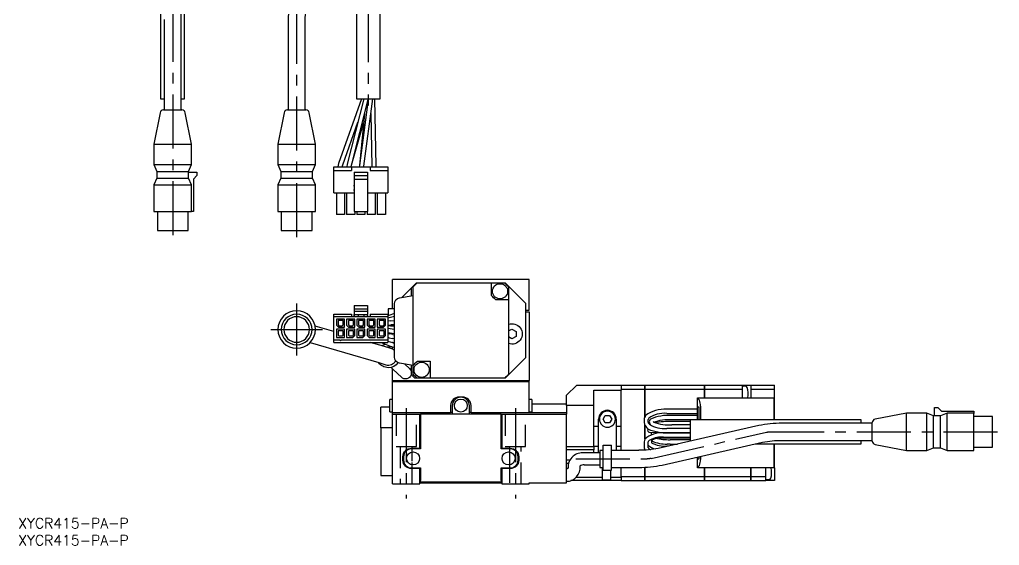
# Model space of a CAD drawing. Extents: x -2 to 587, y -8 to 338.
# Drawn here: x 0.4 to 287.8, y -8 to 146.2 of the extents above; entities that cross this region are included whole.
import ezdxf

# ---------------------------------------------------------------- set-up
doc = ezdxf.new("R2010")
doc.units = 0
doc.header["$LTSCALE"] = 0.5
doc.linetypes.add('CENTER', pattern=[50.8, 31.75, -6.35, 6.35, -6.35])
doc.linetypes.add('DASHED', pattern=[19.05, 12.7, -6.35])
for name, color, linetype in [('MSM_CENTER', 1, 'CENTER'), ('MSM_CONTINUOUS', 7, 'CONTINUOUS'), ('MSM_DASHED', 4, 'DASHED'), ('MSM_PART_NUMBER', 7, 'CONTINUOUS')]:
    doc.layers.add(name, color=color, linetype=linetype)
doc.styles.get("Standard").update_dxf_attribs({"font": 'txt.shx', "height": 3, "bigfont": 'bigfont.shx'})

msp = doc.modelspace()

# ---------------------------------------------------------------- linework, layer by layer
at = {"layer": 'MSM_CENTER'}
for p, q in [((102.68, 174.97), (102.68, 120.97)), ((81.67, 47.7), (81.67, 62.9)), ((74.07, 55.3), (89.27, 55.3)), ((113.83, 32.25), (113.83, 5.74)), ((145.83, 32.25), (145.83, 5.74))]:
    msp.add_line(p, q, dxfattribs=at)
at = {"layer": 'MSM_CENTER', "extrusion": (0, 0, -1)}
for p, q in [((45.3, 149.61), (45.3, 82.37)), ((81.67, 82.37), (81.67, 147.97)), ((185.63, 17.49), (219.49, 25.18)), ((220.59, 25.3), (287.83, 25.3)), ((163.57, 17.37), (184.52, 17.37))]:
    msp.add_line(p, q, dxfattribs=at)
for centre, start, end in [((-220.59, 20.3), 77.2111, 90), ((-184.52, 22.37), 257.2111, 270)]:
    msp.add_arc(centre, 5, start, end, dxfattribs=at)
at = {"layer": 'MSM_CONTINUOUS'}
for p, q in [((48.77, 122.97), (48.77, 172.97)), ((99.18, 172.97), (99.18, 122.97)), ((106.18, 122.97), (106.18, 172.97)), ((41.77, 153.95), (41.77, 122.97)), ((42.8, 146.15), (42.8, 119.67)), ((47.8, 119.67), (47.8, 146.15)), ((79.17, 146.15), (79.17, 119.67)), ((84.17, 119.67), (84.17, 146.15)), ((41.77, 122.97), (42.8, 122.97)), ((47.8, 122.97), (48.77, 122.97)), ((100.69, 122.97), (93.96, 104.01)), ((101.36, 122.97), (96.5, 103.73)), ((97.76, 103.41), (102.65, 122.75)), ((99.18, 122.97), (106.18, 122.97)), ((102.65, 122.75), (100.08, 103.38)), ((101.37, 103.21), (103.99, 122.97)), ((102.65, 122.75), (102.69, 122.97)), ((105.03, 103.15), (104.63, 122.97)), ((41.61, 118.86), (39.8, 109.67)), ((42.59, 119.67), (45.3, 119.67)), ((45.3, 119.67), (48.01, 119.67)), ((50.8, 109.67), (48.99, 118.86)), ((77.98, 118.86), (76.17, 109.67)), ((78.96, 119.67), (84.38, 119.67)), ((87.17, 109.67), (85.37, 118.86)), ((101.59, 118.55), (100.07, 103.38)), ((103.42, 118.67), (103.73, 103.12)), ((95.19, 103.57), (99.61, 116.04)), ((97.8, 103.46), (101.31, 115.79)), ((39.8, 109.67), (45.3, 109.67)), ((39.8, 109.67), (39.8, 103.67)), ((45.3, 109.67), (50.8, 109.67)), ((50.8, 103.67), (50.8, 109.67)), ((76.17, 109.67), (87.17, 109.67)), ((76.17, 109.67), (76.17, 103.67)), ((87.17, 103.67), (87.17, 109.67)), ((39.8, 103.67), (45.3, 103.67)), ((39.8, 103.67), (40.65, 101.67)), ((45.3, 103.67), (50.8, 103.67)), ((49.95, 101.67), (50.8, 103.67)), ((76.17, 103.67), (87.17, 103.67)), ((76.17, 103.67), (77.02, 101.67)), ((86.32, 101.67), (87.17, 103.67)), ((93.96, 104.01), (93.7, 102.97)), ((93.96, 104), (93.7, 102.96)), ((93.96, 104.01), (93.96, 104)), ((95.02, 102.97), (95.19, 103.57)), ((95.18, 103.57), (95.19, 103.57)), ((96.5, 103.73), (96.37, 102.96)), ((40.65, 101.67), (45.3, 101.67)), ((40.65, 101.67), (40.65, 99.67)), ((45.3, 101.67), (49.95, 101.67)), ((49.95, 99.67), (49.95, 101.67)), ((49.95, 101.42), (52.38, 101.42)), ((52.38, 101.42), (52.38, 100.42)), ((77.02, 101.67), (86.32, 101.67)), ((77.02, 101.67), (77.02, 99.67)), ((86.32, 99.67), (86.32, 101.67)), ((92.58, 102.97), (97.78, 102.97)), ((92.58, 102.25), (92.58, 102.97)), ((92.58, 101.95), (92.58, 102.25)), ((92.58, 101.95), (97.78, 101.95)), ((92.58, 95.32), (92.58, 101.95)), ((97.68, 102.97), (97.76, 103.41)), ((97.69, 102.97), (97.8, 103.46)), ((97.78, 102.97), (97.78, 102.25)), ((97.78, 102.97), (103.24, 102.97)), ((97.78, 102.25), (97.78, 101.95)), ((98.58, 101.42), (102.44, 101.42)), ((98.58, 101.42), (98.58, 100.42)), ((100.08, 103.38), (100.04, 102.97)), ((100.07, 103.38), (100.04, 102.97)), ((101.34, 102.97), (101.37, 103.21)), ((102.44, 101.42), (102.44, 100.42)), ((103.24, 102.97), (108.43, 102.97)), ((103.24, 102.97), (103.24, 102.25)), ((103.24, 102.25), (103.24, 101.95)), ((103.24, 101.95), (108.43, 101.95)), ((103.73, 103.12), (103.73, 102.97)), ((105.03, 102.97), (105.03, 103.15)), ((105.03, 103.08), (105.03, 103.15)), ((105.03, 102.97), (105.03, 103.08)), ((108.43, 102.97), (108.43, 102.25)), ((108.43, 102.25), (108.43, 101.95)), ((108.43, 101.95), (108.43, 95.32)), ((40.65, 99.67), (39.8, 97.67)), ((40.65, 99.67), (45.3, 99.67)), ((45.3, 99.67), (49.95, 99.67)), ((50.8, 97.67), (49.95, 99.67)), ((52.38, 100.42), (51.36, 99.4)), ((51.36, 99.4), (51.36, 89.86)), ((77.02, 99.67), (76.17, 97.67)), ((77.02, 99.67), (86.32, 99.67)), ((87.17, 97.67), (86.32, 99.67)), ((98.58, 100.42), (102.44, 100.42)), ((98.58, 100.42), (98.58, 99.4)), ((98.58, 99.4), (102.44, 99.4)), ((98.58, 99.4), (98.58, 89.86)), ((102.44, 100.42), (102.44, 99.4)), ((102.44, 99.4), (102.44, 89.86)), ((39.8, 97.67), (45.3, 97.67)), ((39.8, 97.67), (39.8, 89.87)), ((45.3, 97.67), (50.8, 97.67)), ((50.8, 89.87), (50.8, 97.67)), ((76.17, 97.67), (87.17, 97.67)), ((76.17, 97.67), (76.17, 89.87)), ((87.17, 89.87), (87.17, 97.67)), ((92.58, 95.32), (98.58, 95.32)), ((93.31, 95.32), (93.31, 88.97)), ((95.71, 95.32), (95.71, 88.97)), ((96.31, 95.32), (96.31, 88.97)), ((98.58, 97.42), (98.33, 97.42)), ((98.33, 96.27), (98.58, 96.27)), ((102.69, 97.42), (102.44, 97.42)), ((102.44, 96.27), (102.69, 96.27)), ((102.44, 95.32), (108.43, 95.32)), ((104.71, 95.32), (104.71, 88.97)), ((105.31, 95.32), (105.31, 88.97)), ((107.71, 95.32), (107.71, 88.97)), ((39.8, 89.87), (45.3, 89.87)), ((40.8, 89.87), (40.8, 84.37)), ((45.3, 89.87), (50.8, 89.87)), ((49.8, 84.37), (49.8, 89.87)), ((50.66, 89.86), (50.65, 89.87)), ((51.36, 89.86), (50.66, 89.86)), ((76.17, 89.87), (87.17, 89.87)), ((77.17, 89.87), (77.17, 84.37)), ((86.17, 84.37), (86.17, 89.87)), ((98.58, 89.86), (102.44, 89.86)), ((98.71, 89.86), (98.71, 88.97)), ((99.31, 89.86), (99.31, 88.97)), ((101.71, 89.86), (101.71, 88.97)), ((102.31, 89.86), (102.31, 88.97)), ((95.71, 88.97), (93.31, 88.97)), ((98.71, 88.97), (96.31, 88.97)), ((101.71, 88.97), (99.31, 88.97)), ((104.71, 88.97), (102.31, 88.97)), ((107.71, 88.97), (105.31, 88.97)), ((40.8, 84.37), (45.3, 84.37)), ((45.3, 84.37), (49.8, 84.37)), ((77.17, 84.37), (86.17, 84.37)), ((109.83, 61.35), (109.83, 70)), ((149.83, 70), (109.83, 70)), ((116.83, 69), (115.33, 67.5)), ((116.83, 69), (116.99, 69)), ((116.99, 69), (138.83, 69)), ((138.83, 65.25), (138.83, 69)), ((138.83, 69), (142.68, 69)), ((142.68, 69), (142.83, 69)), ((148.83, 63), (142.83, 69)), ((149.83, 61), (149.83, 70)), ((112.55, 64.72), (115.33, 67.5)), ((115.33, 65.21), (115.33, 67.5)), ((115.83, 44.75), (115.83, 67.85)), ((143.83, 67.85), (143.83, 64)), ((111.82, 64.59), (115.83, 65.3)), ((143.83, 64), (140.08, 64)), ((143.83, 64), (143.83, 42.16)), ((98.58, 62.38), (102.44, 62.38)), ((98.58, 62.38), (98.58, 61.36)), ((98.58, 61.36), (98.58, 60.66)), ((98.58, 61.36), (102.44, 61.36)), ((98.58, 60.66), (98.58, 59.66)), ((98.58, 60.66), (102.44, 60.66)), ((102.44, 62.38), (102.44, 61.36)), ((102.44, 61.36), (102.44, 60.66)), ((102.44, 60.66), (102.44, 59.66)), ((108.53, 61.35), (108.53, 59.34)), ((110.33, 61.35), (108.53, 61.35)), ((110.33, 47.18), (110.33, 62.82)), ((148.83, 63), (148.83, 47)), ((148.83, 61), (149.83, 61)), ((148.83, 60.5), (149.83, 60.5)), ((149.83, 60.5), (149.83, 40.3)), ((92.58, 59.81), (97.78, 59.81)), ((92.58, 59.51), (92.58, 59.81)), ((92.58, 59.1), (92.58, 59.51)), ((92.58, 52.24), (92.58, 59.1)), ((92.58, 59.1), (108.43, 59.1)), ((93.31, 58.37), (93.31, 56.57)), ((95.71, 58.37), (93.31, 58.37)), ((93.83, 57.92), (93.83, 56.67)), ((95.3, 57.92), (93.83, 57.92)), ((95.3, 56.67), (95.3, 57.92)), ((95.71, 55.97), (95.71, 58.37)), ((96.31, 58.37), (96.31, 56.57)), ((98.71, 58.37), (96.31, 58.37)), ((96.83, 57.92), (96.83, 56.67)), ((98.3, 57.92), (96.83, 57.92)), ((97.78, 59.81), (97.78, 59.51)), ((97.78, 59.51), (97.78, 59.1)), ((98.3, 56.67), (98.3, 57.92)), ((98.58, 59.66), (102.44, 59.66)), ((98.58, 59.38), (98.58, 59.66)), ((98.58, 59.38), (98.58, 59.35)), ((98.71, 55.97), (98.71, 58.37)), ((99.31, 58.37), (99.31, 56.57)), ((101.71, 58.37), (99.31, 58.37)), ((99.69, 59.66), (99.69, 59.38)), ((99.69, 59.38), (99.69, 59.1)), ((99.83, 57.92), (99.83, 56.67)), ((101.3, 57.92), (99.83, 57.92)), ((101.3, 56.67), (101.3, 57.92)), ((101.34, 59.66), (101.34, 59.38)), ((101.34, 59.38), (101.34, 59.1)), ((101.71, 55.97), (101.71, 58.37)), ((102.31, 58.37), (102.31, 56.57)), ((104.71, 58.37), (102.31, 58.37)), ((102.44, 59.38), (102.44, 59.66)), ((102.44, 59.38), (102.44, 59.35)), ((102.83, 57.92), (102.83, 56.67)), ((104.3, 57.92), (102.83, 57.92)), ((103.24, 59.81), (108.43, 59.81)), ((103.24, 59.81), (103.24, 59.51)), ((103.24, 59.51), (103.24, 59.1)), ((104.3, 56.67), (104.3, 57.92)), ((104.71, 55.97), (104.71, 58.37)), ((107.71, 58.37), (105.31, 58.37)), ((105.31, 58.37), (105.31, 55.97)), ((105.83, 57.92), (105.83, 56.67)), ((107.3, 57.92), (105.83, 57.92)), ((107.3, 56.67), (107.3, 57.92)), ((107.71, 56.57), (107.71, 58.37)), ((108.43, 59.81), (108.43, 59.51)), ((108.43, 59.51), (108.43, 59.1)), ((108.92, 59.51), (108.43, 59.3)), ((108.43, 58.75), (110.33, 59.17)), ((108.43, 59.1), (108.43, 52.24)), ((109.21, 57.84), (108.43, 57.78)), ((108.92, 59.51), (110.33, 60.1)), ((109.21, 57.84), (110.31, 57.94)), ((92.58, 54.69), (87.08, 56.31)), ((93.31, 56.57), (93.91, 55.97)), ((93.31, 55.37), (93.31, 52.97)), ((95.71, 55.37), (93.31, 55.37)), ((93.83, 56.67), (94.08, 56.42)), ((93.83, 54.92), (93.83, 53.67)), ((95.3, 54.92), (93.83, 54.92)), ((93.91, 55.97), (95.71, 55.97)), ((94.08, 56.42), (95.05, 56.42)), ((95.05, 56.42), (95.3, 56.67)), ((95.3, 53.67), (95.3, 54.92)), ((95.71, 52.97), (95.71, 55.37)), ((96.31, 56.57), (96.91, 55.97)), ((98.71, 55.37), (96.31, 55.37)), ((96.31, 55.37), (96.31, 52.97)), ((96.83, 56.67), (97.08, 56.42)), ((96.83, 54.92), (96.83, 53.67)), ((98.3, 54.92), (96.83, 54.92)), ((96.91, 55.97), (98.71, 55.97)), ((97.08, 56.42), (98.05, 56.42)), ((98.05, 56.42), (98.3, 56.67)), ((98.3, 53.67), (98.3, 54.92)), ((98.71, 53.57), (98.71, 55.37)), ((99.31, 56.57), (99.91, 55.97)), ((99.31, 55.37), (99.31, 52.97)), ((101.71, 55.37), (99.31, 55.37)), ((99.83, 56.67), (100.08, 56.42)), ((99.83, 54.92), (99.83, 53.67)), ((101.3, 54.92), (99.83, 54.92)), ((99.91, 55.97), (101.71, 55.97)), ((100.08, 56.42), (101.05, 56.42)), ((101.05, 56.42), (101.3, 56.67)), ((101.3, 53.67), (101.3, 54.92)), ((101.71, 53.57), (101.71, 55.37)), ((102.31, 56.57), (102.91, 55.97)), ((102.31, 55.37), (102.31, 53.57)), ((104.71, 55.37), (102.31, 55.37)), ((102.83, 56.67), (103.08, 56.42)), ((102.83, 54.92), (102.83, 53.67)), ((104.3, 54.92), (102.83, 54.92)), ((102.91, 55.97), (104.71, 55.97)), ((103.08, 56.42), (104.05, 56.42)), ((104.05, 56.42), (104.3, 56.67)), ((104.3, 53.67), (104.3, 54.92)), ((104.71, 52.97), (104.71, 55.37)), ((105.31, 55.97), (107.11, 55.97)), ((105.31, 55.37), (105.31, 52.97)), ((107.71, 55.37), (105.31, 55.37)), ((105.83, 56.67), (106.08, 56.42)), ((105.83, 54.92), (105.83, 53.67)), ((107.3, 54.92), (105.83, 54.92)), ((106.08, 56.42), (107.05, 56.42)), ((107.05, 56.42), (107.3, 56.67)), ((107.71, 56.57), (107.11, 55.97)), ((107.3, 53.67), (107.3, 54.92)), ((107.71, 53.57), (107.71, 55.37)), ((108.43, 56.57), (109.31, 56.65)), ((109.17, 56.39), (108.43, 56.37)), ((110.33, 55.34), (108.43, 55.61)), ((109.17, 56.39), (110.33, 56.41)), ((110.33, 56.73), (109.31, 56.65)), ((109.35, 56.65), (110.33, 56.65)), ((109.83, 56.4), (109.83, 56.65)), ((143.83, 54.87), (144.83, 55.44)), ((144.83, 55.44), (146.08, 54.72)), ((146.08, 54.72), (146.08, 53.28)), ((92.58, 52.24), (94.36, 52.24)), ((92.58, 51.83), (92.58, 52.24)), ((92.58, 51.53), (92.58, 51.83)), ((93.31, 52.97), (95.71, 52.97)), ((93.83, 53.67), (94.08, 53.42)), ((94.08, 53.42), (95.05, 53.42)), ((94.36, 52.14), (94.36, 52.24)), ((94.66, 52.24), (108.43, 52.24)), ((94.66, 52.24), (94.66, 52.14)), ((95.05, 53.42), (95.3, 53.67)), ((96.31, 52.97), (98.11, 52.97)), ((96.83, 53.67), (97.08, 53.42)), ((97.08, 53.42), (98.05, 53.42)), ((98.05, 53.42), (98.3, 53.67)), ((98.11, 52.97), (98.71, 53.57)), ((99.31, 52.97), (101.11, 52.97)), ((99.83, 53.67), (100.08, 53.42)), ((100.08, 53.42), (101.05, 53.42)), ((101.05, 53.42), (101.3, 53.67)), ((101.11, 52.97), (101.71, 53.57)), ((102.91, 52.97), (102.31, 53.57)), ((102.83, 53.67), (103.08, 53.42)), ((102.91, 52.97), (104.71, 52.97)), ((103.08, 53.42), (104.05, 53.42)), ((104.05, 53.42), (104.3, 53.67)), ((105.31, 52.97), (107.11, 52.97)), ((105.83, 53.67), (106.08, 53.42)), ((106.08, 53.42), (107.05, 53.42)), ((107.05, 53.42), (107.3, 53.67)), ((107.11, 52.97), (107.71, 53.57)), ((108.43, 54.4), (110.33, 54.12)), ((108.43, 54.11), (109.01, 54)), ((108.78, 52.82), (108.43, 52.89)), ((108.43, 52.24), (108.43, 51.83)), ((108.43, 51.88), (109.74, 51.46)), ((108.43, 51.83), (108.43, 51.53)), ((108.78, 52.82), (109.66, 52.65)), ((109.88, 53.83), (109.01, 54)), ((110.36, 52.52), (109.66, 52.65)), ((109.83, 53.84), (109.83, 54.2)), ((109.88, 53.83), (110.33, 53.74)), ((144.83, 52.56), (143.83, 53.13)), ((146.08, 53.28), (144.83, 52.56)), ((85.66, 51.52), (105.74, 45.59)), ((92.58, 51.53), (108.43, 51.53)), ((107.16, 50.39), (103.28, 51.53)), ((106.48, 51.53), (109.85, 50.1)), ((109.27, 49.77), (107.16, 50.39)), ((109.61, 50.2), (108.34, 50.09)), ((110.31, 51.21), (109.7, 51.47)), ((110.33, 51.27), (109.74, 51.46)), ((109.83, 51.41), (109.83, 51.43)), ((109.83, 49.52), (109.83, 50.11)), ((110.33, 49.9), (109.85, 50.1)), ((110.2, 51.26), (110.33, 51.27)), ((117.08, 46), (120.83, 46)), ((120.83, 46), (120.83, 41)), ((142.83, 41), (148.83, 47)), ((105.74, 45.59), (107.85, 44.97)), ((109.81, 43.75), (109.35, 44.19)), ((109.81, 43.75), (109.98, 43.59)), ((109.83, 40.3), (109.83, 43.73)), ((109.98, 43.59), (112.38, 41.3)), ((115.83, 44.7), (111.82, 45.41)), ((114.8, 43.83), (113.44, 45.12)), ((115.33, 42), (115.33, 44.79)), ((115.83, 44.75), (115.83, 44.7)), ((115.83, 42.15), (115.83, 44.7)), ((109.83, 40.3), (149.83, 40.3)), ((109.83, 40), (109.83, 40.3)), ((115.33, 42.25), (115.28, 42.01)), ((115.33, 42), (116.33, 41)), ((116.99, 41), (116.33, 41)), ((120.83, 41), (116.99, 41)), ((117.83, 40), (117.83, 40.3)), ((142.68, 41), (120.83, 41)), ((141.83, 40), (141.83, 40.3)), ((142.83, 41), (142.68, 41)), ((149.83, 40), (149.83, 40.3)), ((117.83, 40), (109.83, 40)), ((109.83, 31), (109.83, 40)), ((117.83, 40), (109.83, 40)), ((141.83, 40), (117.83, 40)), ((149.83, 40), (141.83, 40)), ((149.83, 40), (141.83, 40)), ((149.83, 31), (149.83, 40)), ((160.83, 36), (163.83, 39)), ((163.83, 39), (176.83, 39)), ((168.83, 37.5), (176.83, 37.5)), ((168.83, 33), (168.83, 37.5)), ((176.83, 39), (176.83, 37.5)), ((176.83, 39), (183.82, 39)), ((176.83, 37.85), (183.82, 37.85)), ((176.83, 26.96), (176.83, 37.5)), ((183.82, 37.85), (183.82, 39)), ((183.83, 38.99), (183.82, 38.99)), ((183.83, 37.85), (183.82, 37.85)), ((183.82, 29.71), (183.82, 37.85)), ((183.83, 39), (183.83, 37.85)), ((183.83, 39), (201.32, 39)), ((183.83, 37.85), (201.32, 37.85)), ((183.83, 37.85), (183.83, 29.73)), ((201.32, 37.85), (201.32, 39)), ((201.33, 38.99), (201.32, 38.99)), ((201.32, 35.3), (201.32, 37.85)), ((201.33, 37.85), (201.32, 37.85)), ((201.33, 39), (201.33, 37.85)), ((201.33, 39), (212.43, 39)), ((201.33, 37.85), (212.43, 37.85)), ((201.33, 37.85), (201.33, 35.3)), ((212.43, 37.85), (212.43, 39)), ((212.43, 39), (214.93, 39)), ((212.43, 35.3), (212.43, 37.85)), ((213.42, 38.66), (212.65, 38.73)), ((214.93, 38.99), (214.93, 35.3)), ((214.94, 39), (221.83, 39)), ((214.94, 39), (214.94, 37.85)), ((214.94, 37.85), (221.83, 37.85)), ((214.94, 37.85), (214.94, 35.3)), ((221.83, 37.85), (221.83, 39)), ((221.83, 28.77), (221.83, 37.85)), ((108.98, 31.2), (108.98, 34.8)), ((109.83, 34.8), (108.98, 34.8)), ((130.33, 35.5), (129.33, 35.5)), ((150.68, 34.8), (149.83, 34.8)), ((150.68, 34.8), (150.68, 33)), ((160.83, 33), (160.83, 36)), ((199.23, 35.19), (199.23, 35.3)), ((199.23, 35.3), (201.32, 35.3)), ((199.23, 32.6), (199.23, 35.19)), ((199.23, 35.19), (199.83, 34.59)), ((201.32, 35.3), (201.33, 35.3)), ((201.33, 35.3), (212.43, 35.3)), ((212.43, 35.3), (214.94, 35.3)), ((214.94, 35.3), (221.73, 35.3)), ((221.73, 34.59), (221.73, 35.3)), ((221.73, 32.82), (221.73, 34.59)), ((108.98, 32.5), (106.33, 32.5)), ((106.33, 26.49), (106.33, 32.5)), ((126.83, 33), (126.83, 31)), ((127.33, 32.95), (127.33, 30.5)), ((132.33, 30.5), (132.33, 32.95)), ((132.83, 31), (132.83, 33)), ((150.68, 33.5), (160.83, 33.5)), ((150.68, 33), (150.68, 31.2)), ((168.83, 33), (160.83, 33)), ((160.83, 33), (160.83, 30.5)), ((168.83, 21), (168.83, 33)), ((199.23, 31.9), (190.23, 31.9)), ((199.23, 28.77), (199.23, 32.6)), ((199.23, 32.6), (199.62, 32.6)), ((199.62, 32.6), (199.62, 28.77)), ((200.1, 32.82), (200.1, 28.77)), ((221.73, 28.77), (221.73, 32.82)), ((268.78, 29.95), (268.78, 32.38)), ((268.78, 32.38), (269.78, 32.38)), ((269.78, 32.38), (270.8, 31.36)), ((108.98, 31.2), (109.83, 31.2)), ((109.83, 31), (126.83, 31)), ((109.83, 30.5), (109.83, 31)), ((109.83, 10), (109.83, 30.5)), ((109.83, 30.5), (117.83, 30.5)), ((117.83, 20.5), (117.83, 30.5)), ((117.83, 30.5), (118.03, 30.5)), ((118.03, 30.5), (118.03, 20.3)), ((141.63, 30.5), (118.03, 30.5)), ((127.33, 31), (126.83, 31)), ((132.83, 31), (132.33, 31)), ((132.83, 31), (149.83, 31)), ((141.63, 20.3), (141.63, 30.5)), ((141.63, 30.5), (141.83, 30.5)), ((141.83, 30.5), (141.83, 20.5)), ((141.83, 30.5), (160.83, 30.5)), ((149.83, 31.2), (150.68, 31.2)), ((149.83, 31), (160.83, 31)), ((160.83, 10.3), (160.83, 30.5)), ((170.23, 19.12), (170.23, 29)), ((171.56, 29), (172.2, 30.1)), ((172.2, 27.9), (171.56, 29)), ((172.2, 30.1), (173.47, 30.1)), ((173.47, 30.1), (174.1, 29)), ((174.1, 29), (173.47, 27.9)), ((175.43, 29), (175.43, 19.87)), ((183.63, 28.95), (183.63, 28)), ((184.83, 28), (184.83, 28.95)), ((190.23, 30.7), (199.23, 30.7)), ((199.23, 30.1), (191.71, 30.1)), ((191.71, 28.9), (199.23, 28.9)), ((197.23, 22.58), (197.23, 28.77)), ((247.23, 28.77), (197.23, 28.77)), ((197.23, 22.58), (197.23, 28.77)), ((247.23, 27.8), (247.23, 28.77)), ((260.53, 30.8), (251.34, 28.99)), ((260.53, 25.3), (260.53, 30.8)), ((266.53, 30.8), (260.53, 30.8)), ((266.53, 25.3), (266.53, 30.8)), ((268.53, 29.95), (266.53, 30.8)), ((268.53, 25.3), (268.53, 29.95)), ((270.53, 29.95), (268.53, 29.95)), ((272.53, 30.8), (270.53, 29.95)), ((270.53, 25.3), (270.53, 29.95)), ((270.8, 31.36), (280.34, 31.36)), ((272.53, 25.3), (272.53, 30.8)), ((280.33, 30.8), (272.53, 30.8)), ((280.33, 25.3), (280.33, 30.8)), ((280.34, 30.66), (280.33, 30.65)), ((285.83, 29.8), (280.33, 29.8)), ((280.34, 31.36), (280.34, 30.66)), ((285.83, 25.3), (285.83, 29.8)), ((106.33, 26.49), (106.33, 12.5)), ((109.83, 26.49), (106.33, 26.49)), ((168.83, 26.96), (170.23, 26.96)), ((173.47, 27.9), (172.2, 27.9)), ((175.43, 26.96), (176.83, 26.96)), ((176.83, 26.83), (176.83, 26.96)), ((176.83, 21.17), (176.83, 26.83)), ((183.82, 23.1), (183.82, 27.35)), ((183.83, 27.32), (183.83, 23.12)), ((184.67, 25.99), (184.63, 25.79)), ((184.79, 26.17), (184.67, 25.99)), ((185.15, 27.96), (185.17, 27.92)), ((185.17, 27.92), (185.24, 27.72)), ((217.24, 27.12), (187.77, 20.43)), ((197.23, 26.25), (190.23, 26.25)), ((197.23, 28.3), (191.69, 28.3)), ((191.81, 27.35), (191.77, 27.35)), ((197.23, 27.35), (191.79, 27.35)), ((250.53, 27.8), (224.05, 27.8)), ((250.53, 25.3), (250.53, 28.01)), ((184.63, 25.79), (184.63, 25.76)), ((184.63, 25.79), (184.63, 25.79)), ((184.63, 25.76), (184.63, 25.75)), ((185.2, 25.15), (190.23, 25.05)), ((185.63, 25.15), (185.63, 24.67)), ((185.63, 24.67), (185.63, 24.64)), ((185.63, 24.64), (185.69, 24.39)), ((187.95, 23.58), (190.23, 23.5)), ((189.23, 23.75), (188.75, 23.76)), ((197.23, 24.95), (189.23, 24.95)), ((189.23, 23.75), (197.23, 23.75)), ((190.23, 25.05), (197.23, 25.05)), ((190.23, 23.5), (197.23, 23.5)), ((250.53, 22.59), (250.53, 25.3)), ((260.53, 19.8), (260.53, 25.3)), ((266.53, 19.8), (266.53, 25.3)), ((268.53, 20.65), (268.53, 25.3)), ((270.53, 20.65), (270.53, 25.3)), ((272.53, 19.8), (272.53, 25.3)), ((280.33, 19.8), (280.33, 25.3)), ((285.83, 20.8), (285.83, 25.3)), ((115.33, 20.5), (117.83, 20.5)), ((118.03, 20.3), (115.33, 20.3)), ((117.83, 20.5), (117.83, 20.3)), ((144.33, 20.3), (141.63, 20.3)), ((141.83, 20.5), (144.33, 20.5)), ((141.83, 20.3), (141.83, 20.5)), ((160.83, 21), (168.83, 21)), ((170.23, 21.04), (168.83, 21.04)), ((168.83, 21), (168.83, 20)), ((171.58, 21.34), (174.08, 21.34)), ((171.58, 21.09), (171.58, 21.34)), ((171.58, 14.1), (171.58, 21.09)), ((174.08, 21.09), (174.08, 21.34)), ((174.08, 14.1), (174.08, 21.09)), ((176.83, 21.04), (175.43, 21.04)), ((176.83, 21.04), (176.83, 21.17)), ((176.83, 19.87), (176.83, 21.04)), ((183.63, 22.4), (183.63, 20.65)), ((184.83, 20.65), (184.83, 22.4)), ((185.83, 22.79), (185.83, 22.82)), ((185.83, 22.06), (185.83, 22.79)), ((188.88, 15.55), (218.34, 22.24)), ((190.73, 21.1), (190.23, 21.1)), ((197.23, 22.9), (191.23, 22.9)), ((191.23, 21.7), (193.37, 21.7)), ((216.26, 21.77), (247.23, 21.77)), ((221.73, 17.18), (221.73, 21.77)), ((221.83, 14.75), (221.83, 21.77)), ((224.05, 22.8), (250.53, 22.8)), ((247.23, 21.77), (247.23, 22.8)), ((251.34, 21.61), (260.53, 19.8)), ((266.53, 19.8), (268.53, 20.65)), ((268.53, 20.65), (270.53, 20.65)), ((270.53, 20.65), (272.53, 19.8)), ((280.33, 20.8), (285.83, 20.8)), ((112.83, 17), (112.83, 18)), ((113.03, 18), (113.03, 17)), ((146.63, 17), (146.63, 18)), ((146.83, 18), (146.83, 17)), ((168.83, 20), (160.83, 20)), ((170.58, 19.12), (166.02, 19.12)), ((168.83, 19.12), (168.83, 20)), ((170.58, 19.87), (170.58, 14.87)), ((171.58, 19.87), (170.58, 19.87)), ((182.07, 19.87), (174.08, 19.87)), ((183.82, 19.91), (183.82, 19.95)), ((183.82, 19.91), (183.82, 19.95)), ((183.83, 19.93), (183.83, 19.91)), ((183.83, 19.93), (183.83, 19.91)), ((199.23, 17.4), (199.23, 17.9)), ((199.23, 14.81), (199.23, 17.4)), ((199.23, 17.4), (199.62, 17.4)), ((199.62, 17.99), (199.62, 17.4)), ((200.1, 18.1), (200.1, 17.18)), ((260.53, 19.8), (266.53, 19.8)), ((272.53, 19.8), (280.33, 19.8)), ((115.33, 14.7), (118.03, 14.7)), ((117.83, 14.5), (115.33, 14.5)), ((117.83, 14.7), (117.83, 14.5)), ((117.83, 10), (117.83, 14.5)), ((118.03, 14.7), (118.03, 11)), ((141.63, 14.7), (144.33, 14.7)), ((141.63, 11), (141.63, 14.7)), ((141.83, 14.5), (141.83, 14.7)), ((141.83, 14.5), (141.83, 10)), ((144.33, 14.5), (141.83, 14.5)), ((161.83, 17), (160.83, 17)), ((161.44, 16), (160.83, 16)), ((161.34, 14.63), (160.83, 14.36)), ((164.8, 15.2), (164.79, 15.23)), ((166.02, 15.62), (170.58, 15.62)), ((170.58, 14.87), (171.58, 14.87)), ((171.33, 14.87), (171.33, 13.5)), ((174.08, 14.87), (182.07, 14.87)), ((176.83, 12), (176.83, 14.87)), ((183.82, 12.15), (183.82, 14.91)), ((183.83, 14.91), (183.83, 12.15)), ((199.83, 15.41), (199.23, 14.81)), ((199.23, 14.7), (199.23, 14.81)), ((201.32, 14.7), (199.23, 14.7)), ((201.32, 14.7), (201.33, 14.7)), ((201.32, 12.15), (201.32, 14.7)), ((214.94, 14.7), (201.33, 14.7)), ((201.33, 14.7), (201.33, 12.15)), ((214.93, 12.15), (214.93, 14.7)), ((219.33, 14.7), (214.94, 14.7)), ((214.94, 14.7), (214.94, 12.15)), ((221.73, 14.7), (219.33, 14.7)), ((219.33, 12.15), (219.33, 14.7)), ((221.73, 15.41), (221.73, 17.18)), ((221.73, 14.7), (221.73, 15.41)), ((221.73, 14.75), (221.83, 14.75)), ((221.83, 14.75), (221.83, 11)), ((106.33, 12.5), (109.83, 12.5)), ((163.71, 12), (171.33, 12)), ((171.33, 13.5), (171.33, 11.25)), ((171.58, 14.1), (174.08, 14.1)), ((173.83, 12), (173.83, 14.1)), ((173.83, 12), (176.83, 12)), ((173.83, 11), (173.83, 12)), ((176.83, 12.15), (183.82, 12.15)), ((176.83, 12), (176.83, 11)), ((183.83, 12.16), (183.82, 12.16)), ((183.82, 11), (183.82, 12.15)), ((183.83, 12.15), (201.32, 12.15)), ((183.83, 12.15), (183.83, 11)), ((201.33, 12.16), (201.32, 12.16)), ((201.32, 11), (201.32, 12.15)), ((201.33, 12.15), (214.93, 12.15)), ((201.33, 12.15), (201.33, 11)), ((214.93, 11), (214.93, 12.15)), ((214.94, 12.15), (219.33, 12.15)), ((214.94, 12.15), (214.94, 11)), ((219.33, 11), (219.33, 12.15)), ((109.83, 10), (117.83, 10)), ((117.83, 10.3), (141.83, 10.3)), ((118.03, 10.5), (118.03, 11)), ((141.63, 10.5), (118.03, 10.5)), ((141.63, 11), (141.63, 10.5)), ((141.83, 10), (149.83, 10)), ((149.83, 10.3), (160.83, 10.3)), ((149.83, 10), (149.83, 10.3)), ((173.83, 11), (162.13, 11)), ((171.33, 11.25), (173.83, 11.25)), ((176.83, 11), (173.83, 11)), ((176.83, 11), (183.82, 11)), ((183.83, 11.01), (183.82, 11.01)), ((183.83, 11), (201.32, 11)), ((201.33, 11.01), (201.32, 11.01)), ((201.33, 11), (214.93, 11)), ((214.94, 11), (219.33, 11)), ((221.83, 11), (219.33, 11)), ((219.54, 11.27), (220.31, 11.34))]:
    msp.add_line(p, q, dxfattribs=at)
for centre, radius in [((141.33, 66.5), 2.23), ((118.33, 43.5), 2.23), ((129.83, 33), 1.9), ((115.83, 17.5), 1.9), ((143.83, 17.5), 1.9)]:
    msp.add_circle(centre, radius, dxfattribs=at)
at = {"layer": 'MSM_CONTINUOUS', "extrusion": (0, 0, -1)}
for centre, radius in [((-81.67, 55.3), 5.5), ((-81.67, 55.3), 4.5), ((-81.67, 55.3), 3.75), ((-172.83, 29), 2.35)]:
    msp.add_circle(centre, radius, dxfattribs=at)
at = {"layer": 'MSM_CONTINUOUS'}
for centre, radius, start, end in [((15.86, 146.38), 31.94, 359.5882, 11.8892), ((91.95, 146.18), 12.77, 142.5836, 180.0927), ((42.59, 118.67), 1, 90, 168.8813), ((48.01, 118.67), 1, 11.1187, 90), ((78.96, 118.67), 1, 90, 168.8813), ((84.38, 118.67), 1, 11.1187, 90), ((108.56, 47.6), 2.5, 95, 97.9006), ((108.56, 47.37), 2.5, 44.9178, 73.5619), ((108.56, 47.37), 2.5, 253.5619, 329.0422), ((212.63, 38.53), 0.2, 85, 180), ((213.37, 38.17), 0.5, 17.6292, 85), ((208.13, 36.5), 6, 348.463, 17.6292), ((129.33, 33), 2.5, 90, 180), ((129.83, 32.95), 2.5, 0, 180), ((130.33, 33), 2.5, 0, 90), ((195.59, 33.06), 4.51, 356.9565, 19.8759), ((189.47, 23.19), 8.74, 85.0197, 128.3235), ((172.83, 29), 2.6, 0, 180), ((185.35, 28.92), 1.72, 139.0024, 178.8954), ((185.45, 28.88), 0.622, 138.9031, 173.0608), ((189.48, 23.01), 7.72, 84.4381, 125.6687), ((186.07, 28.22), 0.952, 127.6627, 195.9064), ((190.79, 17.4), 12.73, 85.8454, 114.6186), ((251.53, 28.01), 1, 101.1187, 180), ((186.35, 28.44), 2.75, 189.2724, 261.0568), ((185.7, 28.2), 0.9, 194.2205, 230.898), ((189.65, 34.88), 8.65, 238.5524, 273.8561), ((186.28, 28.13), 1.12, 201.2205, 232.6701), ((186.52, 28.32), 0.227, 178.0963, 248.0968), ((191.06, 41.36), 14.03, 250.7603, 272.8943), ((190.95, 1.44), 26.87, 88.4238, 98.8681), ((223.82, -4.14), 31.94, 89.5882, 101.8892), ((185.08, 22.38), 1.45, 149.8457, 179.5942), ((188.54, 18.22), 6.79, 109.0911, 133.9635), ((185.25, 25.77), 0.618, 180.5529, 265.2663), ((188.7, 16.77), 6.99, 89.5383, 121.5979), ((190.02, 37.9), 12.85, 251.3945, 266.9734), ((189.76, 14.59), 9.17, 92.9132, 114.0457), ((188.45, 18.37), 6.62, 83.254, 108.7695), ((115.33, 18), 2.3, 90, 180), ((144.33, 18), 2.3, 360, 90), ((185.08, 20.66), 1.45, 180.3592, 211.3035), ((185.3, 22.32), 0.476, 123.7324, 171.3862), ((187.43, 23.71), 3.48, 221.6322, 261.2926), ((185.34, 20.76), 0.517, 191.8582, 224.7596), ((186.36, 21.79), 1.97, 225.0714, 242.1361), ((186.55, 22.05), 1.05, 119.4109, 132.713), ((186.35, 23.12), 0.659, 218.0747, 228.123), ((186.35, 22.46), 0.659, 218.0747, 228.123), ((190.39, 32.63), 10.96, 245.8666, 270), ((189.83, 30.25), 9.16, 244.6752, 272.5141), ((192.56, -23.93), 45.65, 91.666, 92.719), ((251.53, 22.59), 1, 180, 258.8813), ((165.34, 15.04), 4.02, 130.1043, 185.8335), ((165.52, 14.91), 4.24, 83.264, 130.8611), ((115.33, 17), 2.3, 180, 270), ((144.33, 17), 2.3, 270, 360), ((160.86, 14.75), 3.96, 269.5473, 6.4513), ((165.94, 13.71), 1.91, 87.5874, 127.0196), ((182.3, 46.81), 31.94, 269.5882, 281.8892), ((195.59, 16.94), 4.51, 340.1241, 3.0435), ((215.02, 13.5), 6, 342.3708, 11.537), ((220.26, 11.83), 0.5, 275, 342.3708), ((219.52, 11.47), 0.2, 198.1949, 275)]:
    msp.add_arc(centre, radius, start, end, dxfattribs=at)
at = {"layer": 'MSM_CONTINUOUS', "extrusion": (0, 0, -1)}
for centre, radius, start, end in [((-91.94, 146.18), 7.77, 359.8389, 37.3238), ((-129.83, 55), 19, 42.5374, 47.4626), ((-129.83, 55), 19, 132.5374, 137.4636), ((-112.13, 62.82), 1.8, 0, 80), ((-152.88, 78.05), 19, 312.3336, 317.6664), ((-98.33, 59.35), 0.25, 180, 270), ((-102.69, 59.35), 0.25, 270, 0), ((-144.83, 54), 3, 70.5288, 289.4712), ((-94.51, 52.14), 0.15, 180, 0), ((-108.56, 47.6), 3.5, 57.0403, 76.295), ((-112.13, 47.18), 1.8, 280, 0), ((-129.88, 31.95), 19, 42.3336, 47.6664), ((-108.56, 47.6), 3.5, 216.0609, 325.3814), ((-113.55, 42.52), 1.8, 133.5204, 170.5548), ((-113.61, 42.54), 1.75, 197.638, 314.7079), ((-129.83, 55), 19, 312.5364, 317.4626), ((-129.83, 55), 19, 222.5364, 227.4636), ((-190.94, 15.14), 13.78, 70.6907, 93.2092), ((-190.8, 38.69), 15.8, 268.4424, 283.7683), ((-115.33, 18), 2.5, 360, 90), ((-144.33, 18), 2.5, 90, 180), ((-182.3, 46.76), 26.89, 258.272, 270.5055), ((-182.3, 46.76), 26.89, 258.272, 270.5055), ((-223.81, -4.09), 26.89, 78.272, 90.5055), ((-115.33, 17), 2.5, 270, 0), ((-144.33, 17), 2.5, 180, 270)]:
    msp.add_arc(centre, radius, start, end, dxfattribs=at)
at = {"layer": 'MSM_DASHED'}
for p, q in [((110.83, 30.5), (110.83, 21)), ((116.83, 21), (116.83, 30.5)), ((142.83, 30.5), (142.83, 21)), ((148.83, 21), (148.83, 30.5)), ((110.83, 21), (116.83, 21)), ((112.08, 21), (112.08, 10)), ((115.58, 18.26), (115.58, 21)), ((142.83, 21), (148.83, 21)), ((144.08, 21), (144.08, 18.26)), ((147.58, 10), (147.58, 21)), ((115.58, 16.74), (115.58, 18.26)), ((144.08, 18.26), (144.08, 16.74)), ((115.58, 10), (115.58, 16.74)), ((144.08, 16.74), (144.08, 10))]:
    msp.add_line(p, q, dxfattribs=at)

# ---------------------------------------------------------------- texts
at = {"layer": 'MSM_PART_NUMBER'}
for p in [(0, -3), (0, -8)]:
    msp.add_text('XYCR415-PA-P', height=3, dxfattribs=at).set_placement(p)

doc.saveas('drawing.dxf')
